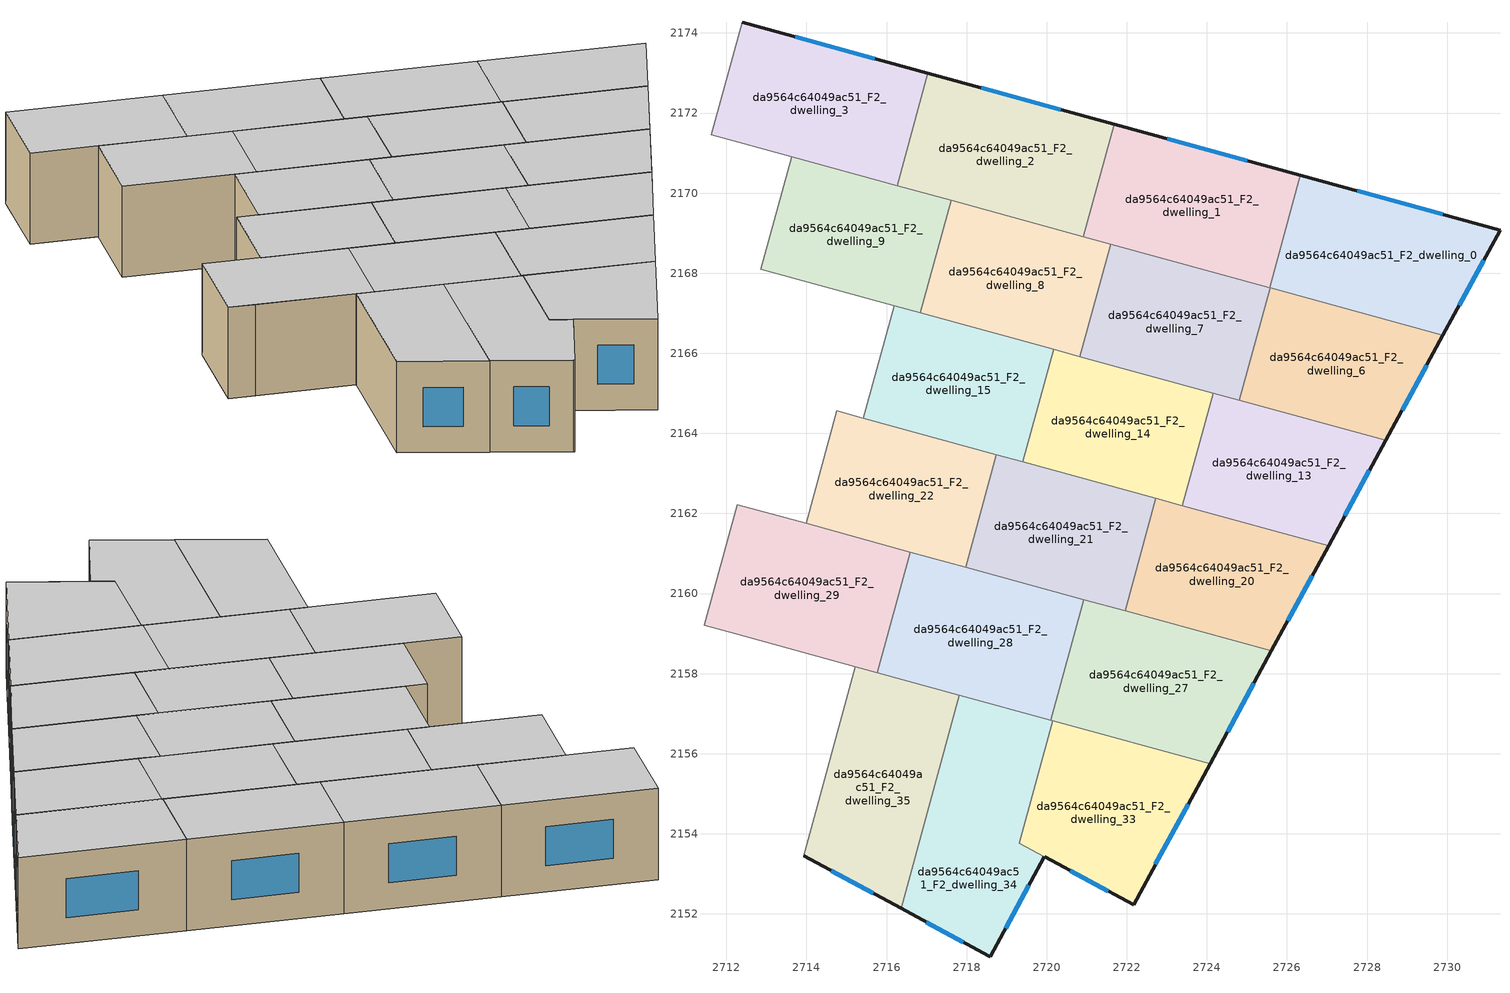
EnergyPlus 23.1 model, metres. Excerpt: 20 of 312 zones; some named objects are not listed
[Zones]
da9564c64049ac51_F2_dwelling_0
 floor to da9564c64049ac51_F1_dwelling_0 (EU_floor_Construction): 2731.32,2169.08 2729.9,2166.46 2725.57,2167.64 2726.34,2170.45 z6
 wall outside (EU_wall_Construction): 2729.9,2166.46 2731.32,2169.08 2726.34,2170.45 z6:9
 wall to da9564c64049ac51_F2_dwelling_1 (EU_wall_Construction): 2726.34,2170.45 2725.57,2167.64 z6:9
 wall to da9564c64049ac51_F2_dwelling_6 (EU_wall_Construction): 2725.58,2167.64 2729.9,2166.46 z6:9
 wall to da9564c64049ac51_F2_dwelling_7 (EU_wall_Construction): 2725.57,2167.64 2725.58,2167.64 z6:9
 window (EU_Window_Construction): 2730.3,2167.2 2730.91,2168.33 / 2729.9,2169.47 2727.76,2170.05 z6.86:8.14
 ceiling to da9564c64049ac51_F3_dwelling_0 (EU_floor_Construction): 2729.9,2166.46 2731.32,2169.08 2726.34,2170.45 2725.57,2167.64 z9
da9564c64049ac51_F2_dwelling_1
 floor to da9564c64049ac51_F1_dwelling_1 (EU_floor_Construction): 2726.34,2170.45 2725.57,2167.64 2720.91,2168.91 2721.68,2171.72 z6
 wall outside (EU_wall_Construction): 2726.34,2170.45 2721.68,2171.72 z6:9
 wall to da9564c64049ac51_F2_dwelling_2 (EU_wall_Construction): 2721.68,2171.72 2720.91,2168.91 z6:9
 wall to da9564c64049ac51_F2_dwelling_7 (EU_wall_Construction): 2721.6,2168.73 2725.57,2167.64 z6:9
 wall to da9564c64049ac51_F2_dwelling_8 (EU_wall_Construction): 2720.92,2168.91 2721.6,2168.73 z6:9
 window (EU_Window_Construction): 2725.01,2170.81 2723.01,2171.36 z6.86:8.14
 ceiling to da9564c64049ac51_F3_dwelling_1 (EU_floor_Construction): 2725.57,2167.64 2726.34,2170.45 2721.68,2171.72 2720.91,2168.91 z9
da9564c64049ac51_F2_dwelling_13
 floor to da9564c64049ac51_F1_dwelling_13 (EU_floor_Construction): 2728.47,2163.83 2727.04,2161.2 2723.39,2162.2 2724.16,2165.01 z6
 wall outside (EU_wall_Construction): 2727.04,2161.2 2728.47,2163.83 z6:9
 wall to da9564c64049ac51_F2_dwelling_14 (EU_wall_Construction): 2724.16,2165.01 2723.39,2162.2 z6:9
 wall to da9564c64049ac51_F2_dwelling_20 (EU_wall_Construction): 2723.39,2162.2 2727.04,2161.2 z6:9
 wall to da9564c64049ac51_F2_dwelling_6 (EU_wall_Construction): 2728.47,2163.83 2724.81,2164.83 z6:9
 wall to da9564c64049ac51_F2_dwelling_7 (EU_wall_Construction): 2724.81,2164.83 2724.16,2165.01 z6:9
 window (EU_Window_Construction): 2727.45,2161.95 2728.06,2163.08 z6.86:8.14
 ceiling to da9564c64049ac51_F3_dwelling_13 (EU_floor_Construction): 2727.04,2161.2 2728.47,2163.83 2724.16,2165.01 2723.39,2162.2 z9
da9564c64049ac51_F2_dwelling_14
 floor to da9564c64049ac51_F1_dwelling_14 (EU_floor_Construction): 2724.16,2165.01 2723.39,2162.2 2719.4,2163.29 2720.17,2166.1 z6
 wall to da9564c64049ac51_F2_dwelling_15 (EU_wall_Construction): 2720.17,2166.1 2719.4,2163.29 z6:9
 wall to da9564c64049ac51_F2_dwelling_21 (EU_wall_Construction): 2719.4,2163.29 2722.73,2162.38 z6:9
 wall to da9564c64049ac51_F2_dwelling_7 (EU_wall_Construction): 2724.16,2165.01 2720.83,2165.92 z6:9
 wall to da9564c64049ac51_F2_dwelling_20 (EU_wall_Construction): 2722.73,2162.38 2723.39,2162.2 z6:9
 wall to da9564c64049ac51_F2_dwelling_8 (EU_wall_Construction): 2720.83,2165.92 2720.17,2166.1 z6:9
 ceiling to da9564c64049ac51_F3_dwelling_14 (EU_floor_Construction): 2723.39,2162.2 2724.16,2165.01 2720.17,2166.1 2719.4,2163.29 z9
da9564c64049ac51_F2_dwelling_15
 floor to da9564c64049ac51_F1_dwelling_15 (EU_floor_Construction): 2720.17,2166.1 2719.4,2163.29 2715.42,2164.38 2716.19,2167.19 z6
 wall to da9564c64049ac51_F2_dwelling_16 (EU_wall_Construction): 2716.19,2167.19 2715.42,2164.38 z6:9
 wall to da9564c64049ac51_F2_dwelling_22 (EU_wall_Construction): 2715.42,2164.38 2718.74,2163.47 z6:9
 wall to da9564c64049ac51_F2_dwelling_8 (EU_wall_Construction): 2720.17,2166.1 2716.85,2167.01 z6:9
 wall to da9564c64049ac51_F2_dwelling_21 (EU_wall_Construction): 2718.74,2163.47 2719.4,2163.29 z6:9
 wall to da9564c64049ac51_F2_dwelling_9 (EU_wall_Construction): 2716.85,2167.01 2716.19,2167.19 z6:9
 ceiling to da9564c64049ac51_F3_dwelling_15 (EU_floor_Construction): 2719.4,2163.29 2720.17,2166.1 2716.19,2167.19 2715.42,2164.38 z9
da9564c64049ac51_F2_dwelling_2
 floor to da9564c64049ac51_F1_dwelling_2 (EU_floor_Construction): 2721.68,2171.72 2720.91,2168.91 2716.27,2170.19 2717.03,2173 z6
 wall outside (EU_wall_Construction): 2721.68,2171.72 2717.03,2173 z6:9
 wall to da9564c64049ac51_F2_dwelling_3 (EU_wall_Construction): 2717.03,2173 2716.27,2170.19 z6:9
 wall to da9564c64049ac51_F2_dwelling_8 (EU_wall_Construction): 2717.62,2169.82 2720.91,2168.91 z6:9
 wall to da9564c64049ac51_F2_dwelling_9 (EU_wall_Construction): 2716.27,2170.19 2717.62,2169.82 z6:9
 window (EU_Window_Construction): 2720.35,2172.09 2718.36,2172.63 z6.86:8.14
 ceiling to da9564c64049ac51_F3_dwelling_2 (EU_floor_Construction): 2720.91,2168.91 2721.68,2171.72 2717.03,2173 2716.27,2170.19 z9
da9564c64049ac51_F2_dwelling_20
 floor to da9564c64049ac51_F1_dwelling_20 (EU_floor_Construction): 2727.04,2161.2 2725.61,2158.57 2721.96,2159.57 2722.73,2162.38 z6
 wall outside (EU_wall_Construction): 2725.61,2158.57 2727.04,2161.2 z6:9
 wall to da9564c64049ac51_F2_dwelling_21 (EU_wall_Construction): 2722.73,2162.38 2721.96,2159.57 z6:9
 wall to da9564c64049ac51_F2_dwelling_27 (EU_wall_Construction): 2721.96,2159.57 2725.61,2158.57 z6:9
 window (EU_Window_Construction): 2726.02,2159.32 2726.63,2160.45 z6.86:8.14
 ceiling to da9564c64049ac51_F3_dwelling_20 (EU_floor_Construction): 2725.61,2158.57 2727.04,2161.2 2722.73,2162.38 2721.96,2159.57 z9
da9564c64049ac51_F2_dwelling_21
 floor to da9564c64049ac51_F1_dwelling_21 (EU_floor_Construction): 2722.73,2162.38 2721.96,2159.57 2717.97,2160.66 2718.74,2163.47 z6
 wall to da9564c64049ac51_F2_dwelling_22 (EU_wall_Construction): 2718.74,2163.47 2717.97,2160.66 z6:9
 wall to da9564c64049ac51_F2_dwelling_28 (EU_wall_Construction): 2717.97,2160.66 2720.93,2159.85 z6:9
 wall to da9564c64049ac51_F2_dwelling_27 (EU_wall_Construction): 2720.93,2159.85 2721.96,2159.57 z6:9
 ceiling to da9564c64049ac51_F3_dwelling_21 (EU_floor_Construction): 2721.96,2159.57 2722.73,2162.38 2718.74,2163.47 2717.97,2160.66 z9
da9564c64049ac51_F2_dwelling_22
 floor to da9564c64049ac51_F1_dwelling_22 (EU_floor_Construction): 2718.74,2163.47 2717.97,2160.66 2713.99,2161.75 2714.76,2164.56 z6
 wall to da9564c64049ac51_F2_dwelling_23 (EU_wall_Construction): 2714.76,2164.56 2713.99,2161.75 z6:9
 wall to da9564c64049ac51_F2_dwelling_29 (EU_wall_Construction): 2713.99,2161.75 2716.6,2161.04 z6:9
 wall to da9564c64049ac51_F2_dwelling_16 (EU_wall_Construction): 2715.42,2164.38 2714.76,2164.56 z6:9
 wall to da9564c64049ac51_F2_dwelling_28 (EU_wall_Construction): 2716.6,2161.04 2717.98,2160.66 z6:9
 ceiling to da9564c64049ac51_F3_dwelling_22 (EU_floor_Construction): 2717.97,2160.66 2718.74,2163.47 2714.76,2164.56 2713.99,2161.75 z9
da9564c64049ac51_F2_dwelling_27
 floor to da9564c64049ac51_F1_dwelling_27 (EU_floor_Construction): 2725.61,2158.57 2724.08,2155.75 2720.1,2156.84 2720.93,2159.85 z6
 wall outside (EU_wall_Construction): 2724.08,2155.75 2725.61,2158.57 z6:9
 wall to da9564c64049ac51_F2_dwelling_28 (EU_wall_Construction): 2720.93,2159.85 2720.1,2156.84 z6:9
 wall to da9564c64049ac51_F2_dwelling_33 (EU_wall_Construction): 2720.15,2156.82 2724.08,2155.75 z6:9
 wall to da9564c64049ac51_F2_dwelling_34 (EU_wall_Construction): 2720.1,2156.84 2720.15,2156.82 z6:9
 window (EU_Window_Construction): 2724.52,2156.55 2725.17,2157.76 z6.86:8.14
 ceiling to da9564c64049ac51_F3_dwelling_27 (EU_floor_Construction): 2724.08,2155.75 2725.61,2158.57 2720.93,2159.85 2720.1,2156.84 z9
da9564c64049ac51_F2_dwelling_28
 floor to da9564c64049ac51_F1_dwelling_28 (EU_floor_Construction): 2720.93,2159.85 2720.1,2156.84 2715.77,2158.02 2716.6,2161.04 z6
 wall to da9564c64049ac51_F2_dwelling_29 (EU_wall_Construction): 2716.6,2161.04 2715.77,2158.02 z6:9
 wall to da9564c64049ac51_F2_dwelling_34 (EU_wall_Construction): 2717.82,2157.46 2720.1,2156.84 z6:9
 wall to da9564c64049ac51_F2_dwelling_35 (EU_wall_Construction): 2715.77,2158.02 2717.82,2157.46 z6:9
 ceiling to da9564c64049ac51_F3_dwelling_28 (EU_floor_Construction): 2720.1,2156.84 2720.93,2159.85 2716.6,2161.04 2715.77,2158.02 z9
da9564c64049ac51_F2_dwelling_29
 floor to da9564c64049ac51_F1_dwelling_29 (EU_floor_Construction): 2716.6,2161.04 2715.77,2158.02 2711.44,2159.21 2712.27,2162.22 z6
 wall to da9564c64049ac51_F2_dwelling_30 (EU_wall_Construction): 2712.27,2162.22 2711.44,2159.21 z6:9
 wall to da9564c64049ac51_F2_dwelling_36 (EU_wall_Construction): 2712.23,2158.99 2715.22,2158.17 z6:9
 wall to da9564c64049ac51_F2_dwelling_23 (EU_wall_Construction): 2713.99,2161.75 2712.27,2162.22 z6:9
 wall to da9564c64049ac51_F2_dwelling_37 (EU_wall_Construction): 2711.44,2159.21 2712.23,2158.99 z6:9
 wall to da9564c64049ac51_F2_dwelling_35 (EU_wall_Construction): 2715.22,2158.17 2715.77,2158.02 z6:9
 ceiling to da9564c64049ac51_F3_dwelling_29 (EU_floor_Construction): 2715.77,2158.02 2716.6,2161.04 2712.27,2162.22 2711.44,2159.21 z9
da9564c64049ac51_F2_dwelling_3
 floor to da9564c64049ac51_F1_dwelling_3 (EU_floor_Construction): 2717.03,2173 2716.27,2170.19 2711.62,2171.46 2712.39,2174.27 z6
 wall outside (EU_wall_Construction): 2717.03,2173 2712.39,2174.27 z6:9
 wall to da9564c64049ac51_F2_dwelling_4 (EU_wall_Construction): 2712.39,2174.27 2711.62,2171.46 z6:9
 wall to da9564c64049ac51_F2_dwelling_10 (EU_wall_Construction): 2711.62,2171.46 2713.63,2170.91 z6:9
 wall to da9564c64049ac51_F2_dwelling_9 (EU_wall_Construction): 2713.63,2170.91 2716.27,2170.19 z6:9
 window (EU_Window_Construction): 2715.71,2173.36 2713.72,2173.91 z6.86:8.14
 ceiling to da9564c64049ac51_F3_dwelling_3 (EU_floor_Construction): 2716.27,2170.19 2717.03,2173 2712.39,2174.27 2711.62,2171.46 z9
da9564c64049ac51_F2_dwelling_33
 floor to da9564c64049ac51_F1_dwelling_33 (EU_floor_Construction): 2724.08,2155.75 2722.17,2152.23 2719.31,2153.76 2720.15,2156.82 z6
 wall outside (EU_wall_Construction): 2719.95,2153.42 2722.17,2152.23 2724.08,2155.75 z6:9
 wall to da9564c64049ac51_F2_dwelling_34 (EU_wall_Construction): 2719.31,2153.76 2719.95,2153.42 / 2720.15,2156.82 2719.32,2153.77 z6:9
 window (EU_Window_Construction): 2722.71,2153.24 2723.53,2154.74 / 2720.58,2153.08 2721.53,2152.57 z6.86:8.14
 ceiling to da9564c64049ac51_F3_dwelling_33 (EU_floor_Construction): 2722.17,2152.23 2724.08,2155.75 2720.15,2156.82 2719.31,2153.76 z9
da9564c64049ac51_F2_dwelling_34
 floor to da9564c64049ac51_F1_dwelling_34 (EU_floor_Construction): 2720.15,2156.82 2719.31,2153.76 2719.95,2153.42 2718.59,2150.93 2718.54,2150.95 2716.36,2152.14 2717.82,2157.46 z6
 wall outside (EU_wall_Construction): 2716.36,2152.14 2718.54,2150.95 2718.59,2150.93 2719.95,2153.42 z6:9
 wall to da9564c64049ac51_F2_dwelling_35 (EU_wall_Construction): 2717.82,2157.46 2716.36,2152.14 z6:9
 window (EU_Window_Construction): 2716.99,2151.8 2717.92,2151.29 / 2718.97,2151.64 2719.56,2152.71 z6.86:8.14
 ceiling to da9564c64049ac51_F3_dwelling_34 (EU_floor_Construction): 2718.59,2150.93 2719.95,2153.42 2719.31,2153.76 2720.15,2156.82 2717.82,2157.46 2716.36,2152.14 2718.54,2150.95 z9
da9564c64049ac51_F2_dwelling_35
 floor to da9564c64049ac51_F1_dwelling_35 (EU_floor_Construction): 2717.82,2157.46 2716.36,2152.14 2713.93,2153.46 2715.22,2158.17 z6
 wall outside (EU_wall_Construction): 2713.93,2153.46 2716.36,2152.14 z6:9
 wall to da9564c64049ac51_F2_dwelling_36 (EU_wall_Construction): 2715.22,2158.17 2713.93,2153.46 z6:9
 window (EU_Window_Construction): 2714.63,2153.08 2715.67,2152.51 z6.86:8.14
 ceiling to da9564c64049ac51_F3_dwelling_35 (EU_floor_Construction): 2716.36,2152.14 2717.82,2157.46 2715.22,2158.17 2713.93,2153.46 z9
da9564c64049ac51_F2_dwelling_6
 floor to da9564c64049ac51_F1_dwelling_6 (EU_floor_Construction): 2729.9,2166.46 2728.47,2163.83 2724.81,2164.83 2725.58,2167.64 z6
 wall outside (EU_wall_Construction): 2728.47,2163.83 2729.9,2166.46 z6:9
 wall to da9564c64049ac51_F2_dwelling_7 (EU_wall_Construction): 2725.58,2167.64 2724.81,2164.83 z6:9
 window (EU_Window_Construction): 2728.88,2164.58 2729.49,2165.7 z6.86:8.14
 ceiling to da9564c64049ac51_F3_dwelling_6 (EU_floor_Construction): 2728.47,2163.83 2729.9,2166.46 2725.58,2167.64 2724.81,2164.83 z9
da9564c64049ac51_F2_dwelling_7
 floor to da9564c64049ac51_F1_dwelling_7 (EU_floor_Construction): 2725.58,2167.64 2724.81,2164.83 2720.83,2165.92 2721.6,2168.73 z6
 wall to da9564c64049ac51_F2_dwelling_8 (EU_wall_Construction): 2721.6,2168.73 2720.83,2165.92 z6:9
 ceiling to da9564c64049ac51_F3_dwelling_7 (EU_floor_Construction): 2724.81,2164.83 2725.58,2167.64 2721.6,2168.73 2720.83,2165.92 z9
da9564c64049ac51_F2_dwelling_8
 floor to da9564c64049ac51_F1_dwelling_8 (EU_floor_Construction): 2721.6,2168.73 2720.83,2165.92 2716.85,2167.01 2717.62,2169.82 z6
 wall to da9564c64049ac51_F2_dwelling_9 (EU_wall_Construction): 2717.62,2169.82 2716.85,2167.01 z6:9
 ceiling to da9564c64049ac51_F3_dwelling_8 (EU_floor_Construction): 2720.83,2165.92 2721.6,2168.73 2717.62,2169.82 2716.85,2167.01 z9
da9564c64049ac51_F2_dwelling_9
 floor to da9564c64049ac51_F1_dwelling_9 (EU_floor_Construction): 2717.62,2169.82 2716.85,2167.01 2712.86,2168.1 2713.63,2170.91 z6
 wall to da9564c64049ac51_F2_dwelling_10 (EU_wall_Construction): 2713.63,2170.91 2712.86,2168.1 z6:9
 wall to da9564c64049ac51_F2_dwelling_16 (EU_wall_Construction): 2712.86,2168.1 2716.19,2167.19 z6:9
 ceiling to da9564c64049ac51_F3_dwelling_9 (EU_floor_Construction): 2716.85,2167.01 2717.62,2169.82 2713.63,2170.91 2712.86,2168.1 z9
[Building]
EU S2 Campaign: North Axis=0; Terrain=City; Solar Distribution=FullExterior
[Site:Location]
Helsinki-Vantaa.AP: Latitude=60.317; Longitude=24.963; Time Zone=2; Elevation=54.6
[SizingPeriod:WeatherFileDays]
AnnualSizingPeriod: Begin Month=1; Begin Day of Month=1; End Month=12; End Day of Month=31; Day of Week for Start Day=Monday; Use Weather File Daylight Saving Period=No; Use Weather File Rain and Snow Indicators=No
[MATERIAL]
EU_InternalMass_Material: Roughness=MediumRough; Thickness=0.1; Conductivity=1; Density=1800; Specific Heat=900; Thermal Absorptance=0.9; Solar Absorptance=0.7; Visible Absorptance=0.7
[MATERIAL:NOMASS] Roughness=MediumRough; Thermal Absorptance=0.9; Solar Absorptance=0.7; Visible Absorptance=0.7
Name | Thermal Resistance
EU_wall_NoMass | 5.91765
EU_floor_NoMass | 6.2875
[WINDOWMATERIAL:SIMPLEGLAZINGSYSTEM]
EU_Window_SimpleGlazing: UFactor=0.994035; Solar Heat Gain Coefficient=0.7; Visible Transmittance=0.7
[CONSTRUCTION]
EU_wall_Construction: EU_wall_NoMass
EU_floor_Construction: EU_floor_NoMass
EU_Window_Construction: EU_Window_SimpleGlazing
EU_InternalMass_Construction: EU_InternalMass_Material
[ZONE] Type=1; Multiplier=1; Ceiling Height=autocalculate; Floor Area=autocalculate; Part of Total Floor Area=Yes
Name | Volume
da9564c64049ac51_F2_dwelling_0; da9564c64049ac51_F2_dwelling_29 | 42.09375
da9564c64049ac51_F2_dwelling_1 | 42.0894
da9564c64049ac51_F2_dwelling_13 | 36.0894
da9564c64049ac51_F2_dwelling_14; da9564c64049ac51_F2_dwelling_20 | 36.0798
da9564c64049ac51_F2_dwelling_15 | 36.0864
da9564c64049ac51_F2_dwelling_2 | 42.0967
da9564c64049ac51_F2_dwelling_21; da9564c64049ac51_F2_dwelling_8 | 36.0791
da9564c64049ac51_F2_dwelling_22; da9564c64049ac51_F2_dwelling_9 | 36.082
da9564c64049ac51_F2_dwelling_27; da9564c64049ac51_F2_dwelling_3 | 42.0923
da9564c64049ac51_F2_dwelling_28 | 42.0842
da9564c64049ac51_F2_dwelling_33 | 38.8315
da9564c64049ac51_F2_dwelling_34 | 45.3457
da9564c64049ac51_F2_dwelling_35 | 42.0813
da9564c64049ac51_F2_dwelling_6 | 36.085
da9564c64049ac51_F2_dwelling_7 | 36.0828
[INTERNALMASS] Construction=EU_InternalMass_Construction
Name | Zone or ZoneList | Surface Area
da9564c64049ac51_F2_dwelling_0_EU_InternalMass | da9564c64049ac51_F2_dwelling_0 | 14.0312
da9564c64049ac51_F2_dwelling_1_EU_InternalMass | da9564c64049ac51_F2_dwelling_1 | 14.03
da9564c64049ac51_F2_dwelling_2_EU_InternalMass | da9564c64049ac51_F2_dwelling_2 | 14.0321
da9564c64049ac51_F2_dwelling_3_EU_InternalMass | da9564c64049ac51_F2_dwelling_3 | 14.0306
da9564c64049ac51_F2_dwelling_6_EU_InternalMass | da9564c64049ac51_F2_dwelling_6 | 12.0285
da9564c64049ac51_F2_dwelling_7_EU_InternalMass | da9564c64049ac51_F2_dwelling_7 | 12.0272
da9564c64049ac51_F2_dwelling_8_EU_InternalMass | da9564c64049ac51_F2_dwelling_8 | 12.0265
da9564c64049ac51_F2_dwelling_9_EU_InternalMass | da9564c64049ac51_F2_dwelling_9 | 12.0272
da9564c64049ac51_F2_dwelling_13_EU_InternalMass | da9564c64049ac51_F2_dwelling_13 | 12.0296
da9564c64049ac51_F2_dwelling_14_EU_InternalMass | da9564c64049ac51_F2_dwelling_14 | 12.0265
da9564c64049ac51_F2_dwelling_15_EU_InternalMass | da9564c64049ac51_F2_dwelling_15 | 12.0288
da9564c64049ac51_F2_dwelling_20_EU_InternalMass | da9564c64049ac51_F2_dwelling_20 | 12.0271
da9564c64049ac51_F2_dwelling_21_EU_InternalMass | da9564c64049ac51_F2_dwelling_21 | 12.0265
da9564c64049ac51_F2_dwelling_22_EU_InternalMass | da9564c64049ac51_F2_dwelling_22 | 12.0272
da9564c64049ac51_F2_dwelling_27_EU_InternalMass | da9564c64049ac51_F2_dwelling_27 | 14.0305
da9564c64049ac51_F2_dwelling_28_EU_InternalMass | da9564c64049ac51_F2_dwelling_28 | 14.0282
da9564c64049ac51_F2_dwelling_29_EU_InternalMass | da9564c64049ac51_F2_dwelling_29 | 14.0312
da9564c64049ac51_F2_dwelling_33_EU_InternalMass | da9564c64049ac51_F2_dwelling_33 | 12.9421
da9564c64049ac51_F2_dwelling_34_EU_InternalMass | da9564c64049ac51_F2_dwelling_34 | 15.1153
da9564c64049ac51_F2_dwelling_35_EU_InternalMass | da9564c64049ac51_F2_dwelling_35 | 14.0273
[OTHEREQUIPMENT] Fuel Type=Electricity; Design Level Calculation Method=Watts/Area; Power per Zone Floor Area=1; Fraction Latent=0; Fraction Radiant=0; Fraction Lost=0; Carbon Dioxide Generation Rate=0; EndUse Subcategory=EU_Step8_InternalGains
Name | Zone or ZoneList or Space or SpaceList | Schedule
EU_Step8_InternalGain_da9564c64049ac51_F2_dwelling_0_f000 | da9564c64049ac51_F2_dwelling_0 | EU_Step8_GainSchedule_da9564c64049ac51_F2_dwelling_0_f000
EU_Step8_InternalGain_da9564c64049ac51_F2_dwelling_1_f000 | da9564c64049ac51_F2_dwelling_1 | EU_Step8_GainSchedule_da9564c64049ac51_F2_dwelling_1_f000
EU_Step8_InternalGain_da9564c64049ac51_F2_dwelling_2_f000 | da9564c64049ac51_F2_dwelling_2 | EU_Step8_GainSchedule_da9564c64049ac51_F2_dwelling_2_f000
EU_Step8_InternalGain_da9564c64049ac51_F2_dwelling_3_f000 | da9564c64049ac51_F2_dwelling_3 | EU_Step8_GainSchedule_da9564c64049ac51_F2_dwelling_3_f000
EU_Step8_InternalGain_da9564c64049ac51_F2_dwelling_6_f000 | da9564c64049ac51_F2_dwelling_6 | EU_Step8_GainSchedule_da9564c64049ac51_F2_dwelling_6_f000
EU_Step8_InternalGain_da9564c64049ac51_F2_dwelling_7_f000 | da9564c64049ac51_F2_dwelling_7 | EU_Step8_GainSchedule_da9564c64049ac51_F2_dwelling_7_f000
EU_Step8_InternalGain_da9564c64049ac51_F2_dwelling_8_f000 | da9564c64049ac51_F2_dwelling_8 | EU_Step8_GainSchedule_da9564c64049ac51_F2_dwelling_8_f000
EU_Step8_InternalGain_da9564c64049ac51_F2_dwelling_9_f000 | da9564c64049ac51_F2_dwelling_9 | EU_Step8_GainSchedule_da9564c64049ac51_F2_dwelling_9_f000
EU_Step8_InternalGain_da9564c64049ac51_F2_dwelling_13_f000 | da9564c64049ac51_F2_dwelling_13 | EU_Step8_GainSchedule_da9564c64049ac51_F2_dwelling_13_f000
EU_Step8_InternalGain_da9564c64049ac51_F2_dwelling_14_f000 | da9564c64049ac51_F2_dwelling_14 | EU_Step8_GainSchedule_da9564c64049ac51_F2_dwelling_14_f000
EU_Step8_InternalGain_da9564c64049ac51_F2_dwelling_15_f000 | da9564c64049ac51_F2_dwelling_15 | EU_Step8_GainSchedule_da9564c64049ac51_F2_dwelling_15_f000
EU_Step8_InternalGain_da9564c64049ac51_F2_dwelling_20_f000 | da9564c64049ac51_F2_dwelling_20 | EU_Step8_GainSchedule_da9564c64049ac51_F2_dwelling_20_f000
EU_Step8_InternalGain_da9564c64049ac51_F2_dwelling_21_f000 | da9564c64049ac51_F2_dwelling_21 | EU_Step8_GainSchedule_da9564c64049ac51_F2_dwelling_21_f000
EU_Step8_InternalGain_da9564c64049ac51_F2_dwelling_22_f000 | da9564c64049ac51_F2_dwelling_22 | EU_Step8_GainSchedule_da9564c64049ac51_F2_dwelling_22_f000
EU_Step8_InternalGain_da9564c64049ac51_F2_dwelling_27_f000 | da9564c64049ac51_F2_dwelling_27 | EU_Step8_GainSchedule_da9564c64049ac51_F2_dwelling_27_f000
EU_Step8_InternalGain_da9564c64049ac51_F2_dwelling_28_f000 | da9564c64049ac51_F2_dwelling_28 | EU_Step8_GainSchedule_da9564c64049ac51_F2_dwelling_28_f000
EU_Step8_InternalGain_da9564c64049ac51_F2_dwelling_29_f000 | da9564c64049ac51_F2_dwelling_29 | EU_Step8_GainSchedule_da9564c64049ac51_F2_dwelling_29_f000
EU_Step8_InternalGain_da9564c64049ac51_F2_dwelling_33_f000 | da9564c64049ac51_F2_dwelling_33 | EU_Step8_GainSchedule_da9564c64049ac51_F2_dwelling_33_f000
EU_Step8_InternalGain_da9564c64049ac51_F2_dwelling_34_f000 | da9564c64049ac51_F2_dwelling_34 | EU_Step8_GainSchedule_da9564c64049ac51_F2_dwelling_34_f000
EU_Step8_InternalGain_da9564c64049ac51_F2_dwelling_35_f000 | da9564c64049ac51_F2_dwelling_35 | EU_Step8_GainSchedule_da9564c64049ac51_F2_dwelling_35_f000
[ZONEVENTILATION:DESIGNFLOWRATE] Schedule=EU_AlwaysOn; Design Flow Rate Calculation Method=AirChanges/Hour; Air Changes per Hour=0.596421; Ventilation Type=Natural; Fan Pressure Rise=0; Fan Total Efficiency=1; Constant Term Coefficient=1; Temperature Term Coefficient=0; Velocity Term Coefficient=0; Velocity Squared Term Coefficient=0; Minimum Indoor Temperature=-100; Maximum Indoor Temperature=100; Delta Temperature=-100; Minimum Outdoor Temperature=-100; Maximum Outdoor Temperature=100; Maximum Wind Speed=40
Name | Zone or ZoneList or Space or SpaceList
EU_ConstantAir_da9564c64049ac51_F2_dwelling_0 | da9564c64049ac51_F2_dwelling_0
EU_ConstantAir_da9564c64049ac51_F2_dwelling_1 | da9564c64049ac51_F2_dwelling_1
EU_ConstantAir_da9564c64049ac51_F2_dwelling_2 | da9564c64049ac51_F2_dwelling_2
EU_ConstantAir_da9564c64049ac51_F2_dwelling_3 | da9564c64049ac51_F2_dwelling_3
EU_ConstantAir_da9564c64049ac51_F2_dwelling_6 | da9564c64049ac51_F2_dwelling_6
EU_ConstantAir_da9564c64049ac51_F2_dwelling_7 | da9564c64049ac51_F2_dwelling_7
EU_ConstantAir_da9564c64049ac51_F2_dwelling_8 | da9564c64049ac51_F2_dwelling_8
EU_ConstantAir_da9564c64049ac51_F2_dwelling_9 | da9564c64049ac51_F2_dwelling_9
EU_ConstantAir_da9564c64049ac51_F2_dwelling_13 | da9564c64049ac51_F2_dwelling_13
EU_ConstantAir_da9564c64049ac51_F2_dwelling_14 | da9564c64049ac51_F2_dwelling_14
EU_ConstantAir_da9564c64049ac51_F2_dwelling_15 | da9564c64049ac51_F2_dwelling_15
EU_ConstantAir_da9564c64049ac51_F2_dwelling_20 | da9564c64049ac51_F2_dwelling_20
EU_ConstantAir_da9564c64049ac51_F2_dwelling_21 | da9564c64049ac51_F2_dwelling_21
EU_ConstantAir_da9564c64049ac51_F2_dwelling_22 | da9564c64049ac51_F2_dwelling_22
EU_ConstantAir_da9564c64049ac51_F2_dwelling_27 | da9564c64049ac51_F2_dwelling_27
EU_ConstantAir_da9564c64049ac51_F2_dwelling_28 | da9564c64049ac51_F2_dwelling_28
EU_ConstantAir_da9564c64049ac51_F2_dwelling_29 | da9564c64049ac51_F2_dwelling_29
EU_ConstantAir_da9564c64049ac51_F2_dwelling_33 | da9564c64049ac51_F2_dwelling_33
EU_ConstantAir_da9564c64049ac51_F2_dwelling_34 | da9564c64049ac51_F2_dwelling_34
EU_ConstantAir_da9564c64049ac51_F2_dwelling_35 | da9564c64049ac51_F2_dwelling_35
[HVACTEMPLATE:ZONE:IDEALLOADSAIRSYSTEM] System Availability Schedule=EU_AlwaysOn; Maximum Heating Supply Air Temperature=50; Minimum Cooling Supply Air Temperature=13; Maximum Heating Supply Air Humidity Ratio=0.0156; Minimum Cooling Supply Air Humidity Ratio=0.0077; Heating Limit=NoLimit; Cooling Limit=NoLimit; Heating Availability Schedule=EU_AlwaysOn; Cooling Availability Schedule=EU_CoolingOff; Dehumidification Control Type=ConstantSensibleHeatRatio; Cooling Sensible Heat Ratio=0.7; Dehumidification Setpoint=60; Humidification Control Type=None; Humidification Setpoint=30; Outdoor Air Method=None; Outdoor Air Flow Rate per Person=0.00944; Outdoor Air Flow Rate per Zone Floor Area=0; Outdoor Air Flow Rate per Zone=0; Demand Controlled Ventilation Type=None; Outdoor Air Economizer Type=NoEconomizer; Heat Recovery Type=None; Sensible Heat Recovery Effectiveness=0.7; Latent Heat Recovery Effectiveness=0.65
Name | Template Thermostat
da9564c64049ac51_F2_dwelling_0 | EU_HeatOnly_da9564c64049ac51_F2_dwelling_0
da9564c64049ac51_F2_dwelling_1 | EU_HeatOnly_da9564c64049ac51_F2_dwelling_1
da9564c64049ac51_F2_dwelling_2 | EU_HeatOnly_da9564c64049ac51_F2_dwelling_2
da9564c64049ac51_F2_dwelling_3 | EU_HeatOnly_da9564c64049ac51_F2_dwelling_3
da9564c64049ac51_F2_dwelling_6 | EU_HeatOnly_da9564c64049ac51_F2_dwelling_6
da9564c64049ac51_F2_dwelling_7 | EU_HeatOnly_da9564c64049ac51_F2_dwelling_7
da9564c64049ac51_F2_dwelling_8 | EU_HeatOnly_da9564c64049ac51_F2_dwelling_8
da9564c64049ac51_F2_dwelling_9 | EU_HeatOnly_da9564c64049ac51_F2_dwelling_9
da9564c64049ac51_F2_dwelling_13 | EU_HeatOnly_da9564c64049ac51_F2_dwelling_13
da9564c64049ac51_F2_dwelling_14 | EU_HeatOnly_da9564c64049ac51_F2_dwelling_14
da9564c64049ac51_F2_dwelling_15 | EU_HeatOnly_da9564c64049ac51_F2_dwelling_15
da9564c64049ac51_F2_dwelling_20 | EU_HeatOnly_da9564c64049ac51_F2_dwelling_20
da9564c64049ac51_F2_dwelling_21 | EU_HeatOnly_da9564c64049ac51_F2_dwelling_21
da9564c64049ac51_F2_dwelling_22 | EU_HeatOnly_da9564c64049ac51_F2_dwelling_22
da9564c64049ac51_F2_dwelling_27 | EU_HeatOnly_da9564c64049ac51_F2_dwelling_27
da9564c64049ac51_F2_dwelling_28 | EU_HeatOnly_da9564c64049ac51_F2_dwelling_28
da9564c64049ac51_F2_dwelling_29 | EU_HeatOnly_da9564c64049ac51_F2_dwelling_29
da9564c64049ac51_F2_dwelling_33 | EU_HeatOnly_da9564c64049ac51_F2_dwelling_33
da9564c64049ac51_F2_dwelling_34 | EU_HeatOnly_da9564c64049ac51_F2_dwelling_34
da9564c64049ac51_F2_dwelling_35 | EU_HeatOnly_da9564c64049ac51_F2_dwelling_35
[SIZING:ZONE] Zone Cooling Design Supply Air Temperature Input Method=SupplyAirTemperature; Zone Cooling Design Supply Air Temperature=13; Zone Heating Design Supply Air Temperature Input Method=SupplyAirTemperature; Zone Heating Design Supply Air Temperature=50; Zone Cooling Design Supply Air Humidity Ratio=0.008; Zone Heating Design Supply Air Humidity Ratio=0.008; Cooling Design Air Flow Method=DesignDay; Cooling Design Air Flow Rate=0; Cooling Minimum Air Flow per Zone Floor Area=0.000762; Cooling Minimum Air Flow=0; Cooling Minimum Air Flow Fraction=0.2; Heating Design Air Flow Method=DesignDay; Heating Design Air Flow Rate=0; Heating Maximum Air Flow per Zone Floor Area=0.002032; Heating Maximum Air Flow=0.141576; Heating Maximum Air Flow Fraction=0.3; Account for Dedicated Outdoor Air System=No; Dedicated Outdoor Air System Control Strategy=NeutralSupplyAir; Dedicated Outdoor Air Low Setpoint Temperature for Design=autosize; Dedicated Outdoor Air High Setpoint Temperature for Design=autosize; Zone Load Sizing Method=Sensible Load Only No Latent Load; Zone Latent Cooling Design Supply Air Humidity Ratio Input Method=HumidityRatioDifference; Zone Cooling Design Supply Air Humidity Ratio Difference=0.005; Zone Latent Heating Design Supply Air Humidity Ratio Input Method=HumidityRatioDifference; Zone Humidification Design Supply Air Humidity Ratio Difference=0.005
da9564c64049ac51_F2_dwelling_0; da9564c64049ac51_F2_dwelling_1; da9564c64049ac51_F2_dwelling_2; da9564c64049ac51_F2_dwelling_3; da9564c64049ac51_F2_dwelling_6; da9564c64049ac51_F2_dwelling_7; da9564c64049ac51_F2_dwelling_8; da9564c64049ac51_F2_dwelling_9; da9564c64049ac51_F2_dwelling_13; da9564c64049ac51_F2_dwelling_14; da9564c64049ac51_F2_dwelling_15; da9564c64049ac51_F2_dwelling_20; da9564c64049ac51_F2_dwelling_21; da9564c64049ac51_F2_dwelling_22; da9564c64049ac51_F2_dwelling_27; da9564c64049ac51_F2_dwelling_28; da9564c64049ac51_F2_dwelling_29; da9564c64049ac51_F2_dwelling_33; da9564c64049ac51_F2_dwelling_34; da9564c64049ac51_F2_dwelling_35
[SCHEDULE:CONSTANT]
Name | Hourly Value
EU_AlwaysOn | 1
EU_CoolingOff | 0
[SCHEDULE:FILE] Column Number=1; Rows to Skip at Top=0; Number of Hours of Data=8760; Column Separator=Comma; Interpolate to Timestep=No; Minutes per Item=60; Adjust Schedule for Daylight Savings=Yes
Name | File
EU_Step8_GainSchedule_da9564c64049ac51_F2_dwelling_0_f000 | ../../schedules/da9564c64049ac51/da9564c64049ac51_F2_dwelling_0_f000_gain.csv
EU_Step8_GainSchedule_da9564c64049ac51_F2_dwelling_1_f000 | ../../schedules/da9564c64049ac51/da9564c64049ac51_F2_dwelling_1_f000_gain.csv
EU_Step8_GainSchedule_da9564c64049ac51_F2_dwelling_2_f000 | ../../schedules/da9564c64049ac51/da9564c64049ac51_F2_dwelling_2_f000_gain.csv
EU_Step8_GainSchedule_da9564c64049ac51_F2_dwelling_3_f000 | ../../schedules/da9564c64049ac51/da9564c64049ac51_F2_dwelling_3_f000_gain.csv
EU_Step8_GainSchedule_da9564c64049ac51_F2_dwelling_6_f000 | ../../schedules/da9564c64049ac51/da9564c64049ac51_F2_dwelling_6_f000_gain.csv
EU_Step8_GainSchedule_da9564c64049ac51_F2_dwelling_7_f000 | ../../schedules/da9564c64049ac51/da9564c64049ac51_F2_dwelling_7_f000_gain.csv
EU_Step8_GainSchedule_da9564c64049ac51_F2_dwelling_8_f000 | ../../schedules/da9564c64049ac51/da9564c64049ac51_F2_dwelling_8_f000_gain.csv
EU_Step8_GainSchedule_da9564c64049ac51_F2_dwelling_9_f000 | ../../schedules/da9564c64049ac51/da9564c64049ac51_F2_dwelling_9_f000_gain.csv
EU_Step8_GainSchedule_da9564c64049ac51_F2_dwelling_13_f000 | ../../schedules/da9564c64049ac51/da9564c64049ac51_F2_dwelling_13_f000_gain.csv
EU_Step8_GainSchedule_da9564c64049ac51_F2_dwelling_14_f000 | ../../schedules/da9564c64049ac51/da9564c64049ac51_F2_dwelling_14_f000_gain.csv
EU_Step8_GainSchedule_da9564c64049ac51_F2_dwelling_15_f000 | ../../schedules/da9564c64049ac51/da9564c64049ac51_F2_dwelling_15_f000_gain.csv
EU_Step8_GainSchedule_da9564c64049ac51_F2_dwelling_20_f000 | ../../schedules/da9564c64049ac51/da9564c64049ac51_F2_dwelling_20_f000_gain.csv
EU_Step8_GainSchedule_da9564c64049ac51_F2_dwelling_21_f000 | ../../schedules/da9564c64049ac51/da9564c64049ac51_F2_dwelling_21_f000_gain.csv
EU_Step8_GainSchedule_da9564c64049ac51_F2_dwelling_22_f000 | ../../schedules/da9564c64049ac51/da9564c64049ac51_F2_dwelling_22_f000_gain.csv
EU_Step8_GainSchedule_da9564c64049ac51_F2_dwelling_27_f000 | ../../schedules/da9564c64049ac51/da9564c64049ac51_F2_dwelling_27_f000_gain.csv
EU_Step8_GainSchedule_da9564c64049ac51_F2_dwelling_28_f000 | ../../schedules/da9564c64049ac51/da9564c64049ac51_F2_dwelling_28_f000_gain.csv
EU_Step8_GainSchedule_da9564c64049ac51_F2_dwelling_29_f000 | ../../schedules/da9564c64049ac51/da9564c64049ac51_F2_dwelling_29_f000_gain.csv
EU_Step8_GainSchedule_da9564c64049ac51_F2_dwelling_33_f000 | ../../schedules/da9564c64049ac51/da9564c64049ac51_F2_dwelling_33_f000_gain.csv
EU_Step8_GainSchedule_da9564c64049ac51_F2_dwelling_34_f000 | ../../schedules/da9564c64049ac51/da9564c64049ac51_F2_dwelling_34_f000_gain.csv
EU_Step8_GainSchedule_da9564c64049ac51_F2_dwelling_35_f000 | ../../schedules/da9564c64049ac51/da9564c64049ac51_F2_dwelling_35_f000_gain.csv
